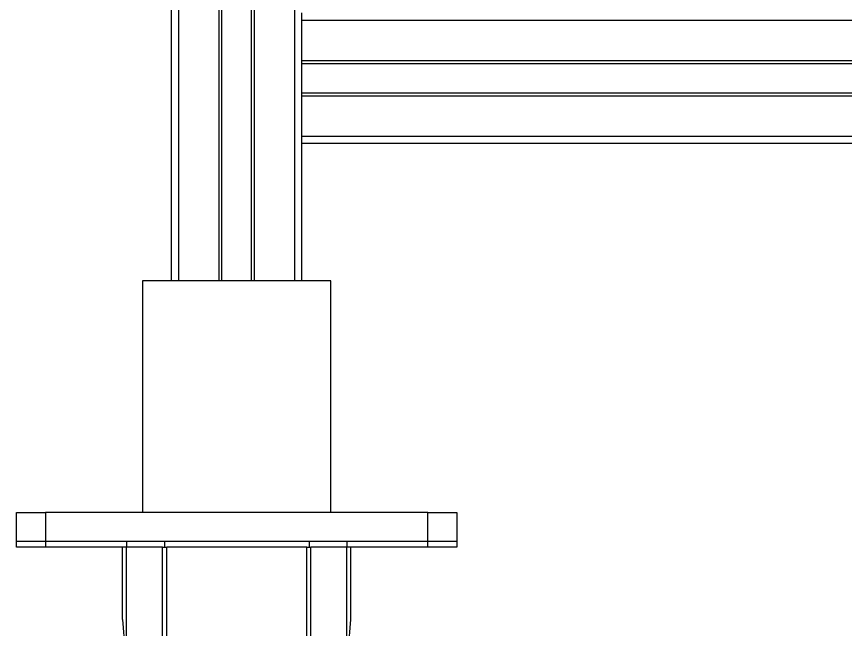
# Model space of a CAD drawing. Header units: millimetres. Extents: x 0 to 597, y 0 to 420.
# Drawn here: x 326.84 to 345.91, y 263.53 to 277.64 of the extents above; entities that cross this region are included whole.
import ezdxf

# ---------------------------------------------------------------- set-up
doc = ezdxf.new("R2010")
doc.units = ezdxf.units.MM

msp = doc.modelspace()

# ---------------------------------------------------------------- linework, layer by layer
at = {"color": 7, "linetype": 'Continuous', "lineweight": 25}
for p, q in [((330.407, 271.555), (330.407, 334.388)), ((331.501, 271.555), (331.501, 334.388)), ((331.567, 271.555), (331.567, 334.388)), ((332.247, 271.555), (332.247, 334.388)), ((332.314, 271.555), (332.314, 334.388)), ((333.407, 277.555), (333.407, 277.721)), ((333.407, 277.555), (418.074, 277.555)), ((333.407, 276.628), (333.407, 277.555)), ((333.407, 276.628), (418.074, 276.628)), ((333.407, 276.561), (333.407, 276.628)), ((333.407, 276.561), (418.074, 276.561)), ((333.407, 275.881), (333.407, 276.561)), ((333.407, 275.881), (418.074, 275.881)), ((333.407, 275.815), (333.407, 275.881)), ((333.407, 274.888), (333.407, 275.815)), ((333.407, 275.815), (418.074, 275.815)), ((333.407, 274.721), (333.407, 274.888)), ((333.407, 274.888), (418.074, 274.888)), ((333.407, 274.721), (418.074, 274.721)), ((333.407, 271.555), (333.407, 274.721)), ((334.074, 271.555), (329.741, 271.555)), ((329.741, 271.555), (329.741, 266.221)), ((334.074, 266.221), (334.074, 271.555)), ((326.841, 265.555), (326.841, 266.221)), ((326.841, 266.221), (327.507, 266.221)), ((327.507, 266.221), (327.507, 265.555)), ((336.307, 266.221), (327.507, 266.221)), ((336.307, 265.555), (336.307, 266.221)), ((336.307, 266.221), (336.974, 266.221)), ((336.974, 266.221), (336.974, 265.555)), ((327.507, 265.555), (326.841, 265.555)), ((326.841, 265.421), (326.841, 265.555)), ((336.307, 265.555), (327.507, 265.555)), ((327.507, 265.555), (327.507, 265.421)), ((329.374, 265.555), (327.507, 265.555)), ((329.374, 265.555), (329.374, 265.421)), ((330.241, 265.555), (330.241, 265.421)), ((333.574, 265.555), (333.574, 265.421)), ((334.441, 265.555), (334.441, 265.421)), ((336.307, 265.555), (334.441, 265.555)), ((336.974, 265.555), (336.307, 265.555)), ((336.307, 265.421), (336.307, 265.555)), ((336.974, 265.555), (336.974, 265.421)), ((327.507, 265.421), (326.841, 265.421)), ((329.374, 265.421), (327.507, 265.421)), ((329.28, 263.755), (329.28, 265.421)), ((330.202, 265.421), (329.374, 265.421)), ((329.374, 262.571), (329.374, 265.421)), ((330.202, 252.179), (330.202, 265.421)), ((330.202, 265.421), (330.296, 265.421)), ((333.519, 265.421), (330.296, 265.421)), ((330.296, 251.329), (330.296, 265.421)), ((333.519, 251.329), (333.519, 265.421)), ((333.519, 265.421), (333.613, 265.421)), ((334.441, 265.421), (333.613, 265.421)), ((333.613, 252.179), (333.613, 265.421)), ((336.307, 265.421), (334.441, 265.421)), ((334.441, 262.571), (334.441, 265.421)), ((334.535, 263.755), (334.535, 265.421)), ((336.974, 265.421), (336.307, 265.421)), ((329.28, 263.755), (329.374, 262.571)), ((334.441, 262.571), (334.535, 263.755))]:
    msp.add_line(p, q, dxfattribs=at)
at = {"color": 8, "linetype": 'Continuous', "lineweight": 25}
for p, q in [((330.574, 271.555), (330.574, 334.388)), ((333.241, 271.555), (333.241, 334.388))]:
    msp.add_line(p, q, dxfattribs=at)

doc.saveas('drawing.dxf')
